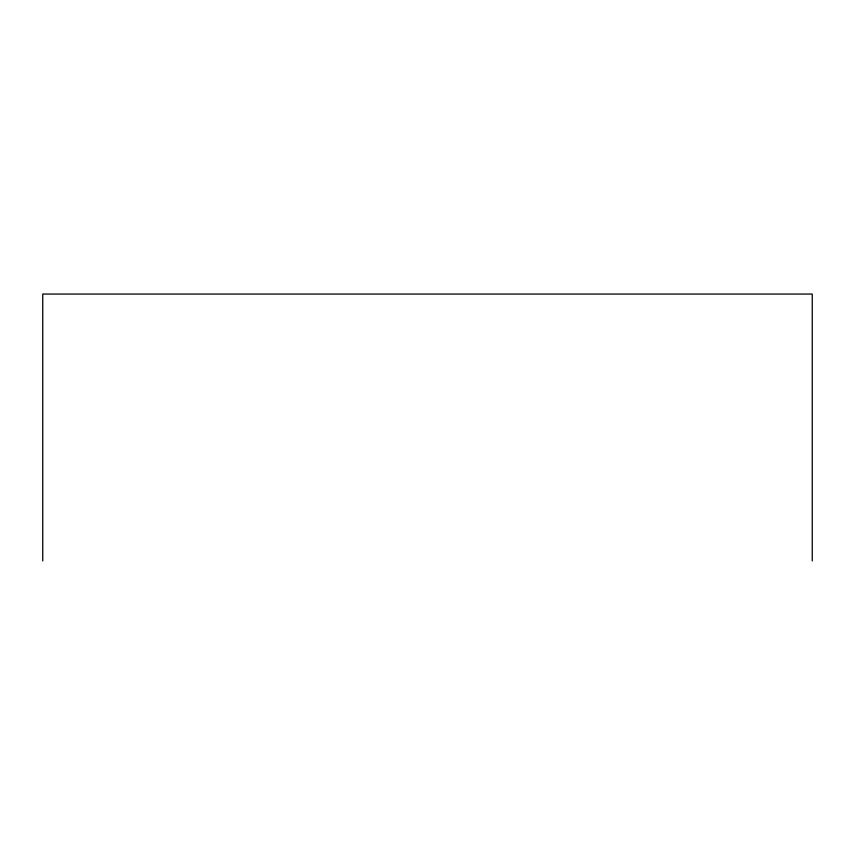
<?xml version="1.0" encoding="UTF-8"?>
<svg xmlns="http://www.w3.org/2000/svg" width="855" height="855" viewBox="0 0 855 855"><rect width="100%" height="100%" fill="white"/><g stroke="black" fill="none" stroke-linecap="round" stroke-linejoin="round"><path stroke-width="1.28" d="M812.25 560.944L812.25 294.056L42.75 294.056L42.75 560.944"/></g></svg>
